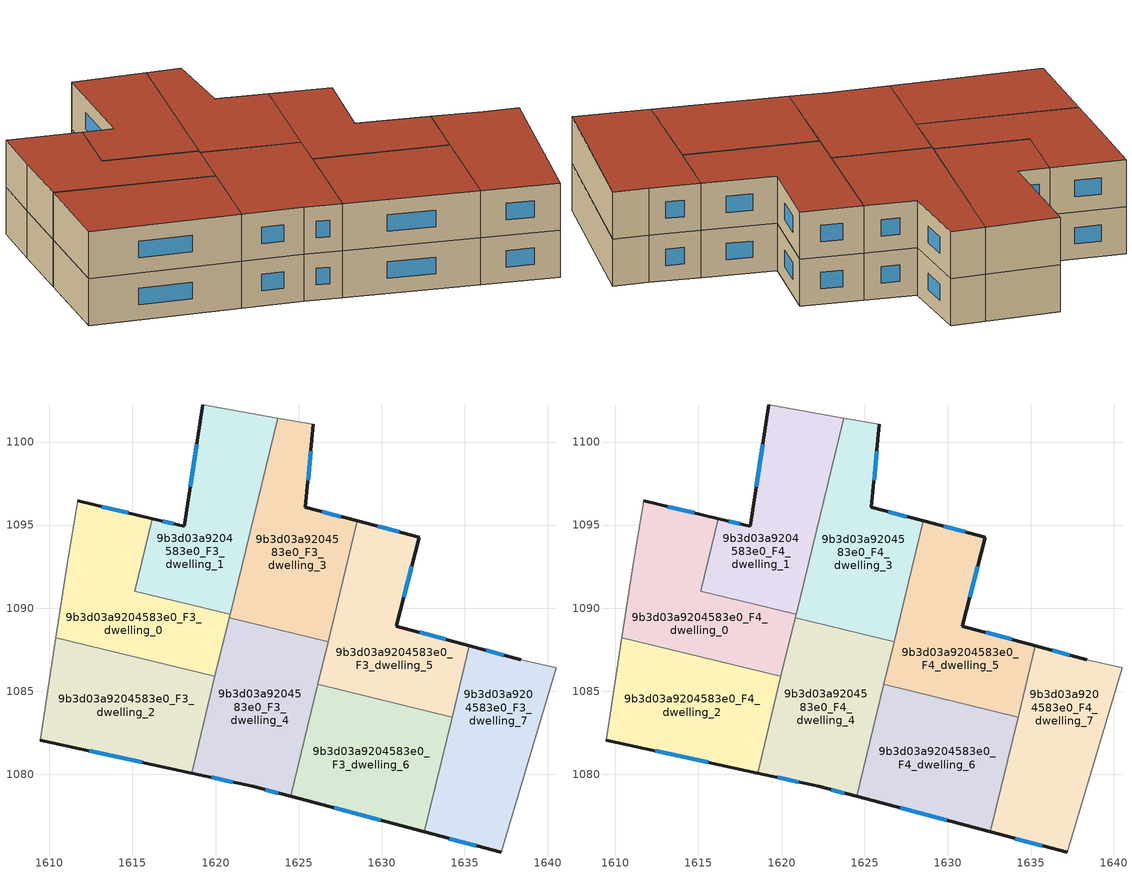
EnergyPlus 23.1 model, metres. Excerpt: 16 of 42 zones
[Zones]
9b3d03a9204583e0_F3_dwelling_0
 floor to 9b3d03a9204583e0_F2_dwelling_0 (EU_floor_Construction): 1616.2,1095.38 1615.14,1091.03 1620.88,1089.63 1619.97,1085.89 1610.39,1088.21 1611.09,1092.67 1611.71,1096.46 z9
 wall outside (EU_wall_Construction): 1616.2,1095.38 1611.71,1096.46 z9:12
 wall to 9b3d03a9204583e0_F3_dwelling_1 (EU_wall_Construction): 1620.88,1089.63 1615.14,1091.03 1616.2,1095.38 z9:12
 wall to 9b3d03a9204583e0_F3_dwelling_2 (EU_wall_Construction): 1610.39,1088.21 1619.97,1085.89 z9:12
 wall adiabatic (EU_wall_Construction): 1611.71,1096.46 1611.09,1092.67 1610.39,1088.21 z9:12
 wall to 9b3d03a9204583e0_F3_dwelling_4 (EU_wall_Construction): 1619.97,1085.89 1620.82,1089.42 z9:12
 wall to 9b3d03a9204583e0_F3_dwelling_3 (EU_wall_Construction): 1620.82,1089.42 1620.88,1089.63 z9:12
 window (EU_Window_Construction): 1614.74,1095.74 1613.17,1096.11 z9.98:11.02
9b3d03a9204583e0_F3_dwelling_1
 floor to 9b3d03a9204583e0_F2_dwelling_1 (EU_floor_Construction): 1623.74,1101.45 1620.88,1089.63 1615.14,1091.03 1616.2,1095.38 1618.1,1094.92 1619.23,1102.24 z9
 wall outside (EU_wall_Construction): 1619.23,1102.24 1618.1,1094.92 1616.2,1095.38 z9:12
 wall adiabatic (EU_wall_Construction): 1623.74,1101.45 1619.23,1102.24 z9:12
 wall to 9b3d03a9204583e0_F3_dwelling_3 (EU_wall_Construction): 1620.88,1089.63 1623.74,1101.45 z9:12
 window (EU_Window_Construction): 1617.48,1095.07 1616.82,1095.23 / 1618.87,1099.86 1618.47,1097.31 z9.98:11.02
9b3d03a9204583e0_F3_dwelling_2
 floor to 9b3d03a9204583e0_F2_dwelling_2 (EU_floor_Construction): 1619.97,1085.89 1618.56,1080.07 1609.44,1082.04 1610.39,1088.21 z9
 wall outside (EU_wall_Construction): 1609.44,1082.04 1618.56,1080.07 z9:12
 wall adiabatic (EU_wall_Construction): 1610.39,1088.21 1609.44,1082.04 z9:12
 wall to 9b3d03a9204583e0_F3_dwelling_4 (EU_wall_Construction): 1618.56,1080.07 1619.97,1085.89 z9:12
 window (EU_Window_Construction): 1612.4,1081.4 1615.59,1080.71 z9.98:11.02
9b3d03a9204583e0_F3_dwelling_3
 floor to 9b3d03a9204583e0_F2_dwelling_3 (EU_floor_Construction): 1625.9,1101.06 1625.42,1096.06 1628.54,1095.25 1626.77,1087.97 1620.82,1089.42 1623.74,1101.45 z9
 wall outside (EU_wall_Construction): 1628.54,1095.25 1625.42,1096.06 1625.9,1101.06 z9:12
 wall to 9b3d03a9204583e0_F3_dwelling_4 (EU_wall_Construction): 1620.82,1089.42 1626.77,1087.97 z9:12
 wall adiabatic (EU_wall_Construction): 1625.9,1101.06 1623.74,1101.45 z9:12
 wall to 9b3d03a9204583e0_F3_dwelling_5 (EU_wall_Construction): 1626.77,1087.97 1628.54,1095.25 z9:12
 window (EU_Window_Construction): 1625.57,1097.69 1625.74,1099.44 / 1627.52,1095.51 1626.43,1095.8 z9.98:11.02
9b3d03a9204583e0_F3_dwelling_4
 floor to 9b3d03a9204583e0_F2_dwelling_4 (EU_floor_Construction): 1626.77,1087.97 1624.51,1078.67 1622.26,1079.26 1618.56,1080.07 1620.82,1089.42 z9
 wall outside (EU_wall_Construction): 1618.56,1080.07 1622.26,1079.26 1624.51,1078.67 z9:12
 wall to 9b3d03a9204583e0_F3_dwelling_5 (EU_wall_Construction): 1624.51,1078.67 1626.15,1085.41 1626.77,1087.97 z9:12
 window (EU_Window_Construction): 1619.76,1079.81 1621.05,1079.53 / 1622.99,1079.07 1623.78,1078.86 z9.98:11.02
9b3d03a9204583e0_F3_dwelling_5
 floor to 9b3d03a9204583e0_F2_dwelling_5 (EU_floor_Construction): 1632.27,1094.27 1630.86,1088.92 1635.29,1087.73 1634.25,1083.45 1626.15,1085.41 1624.51,1078.67 1628.54,1095.25 z9
 wall outside (EU_wall_Construction): 1635.29,1087.73 1630.86,1088.92 1632.27,1094.27 1628.54,1095.25 z9:12
 wall to 9b3d03a9204583e0_F3_dwelling_6 (EU_wall_Construction): 1624.51,1078.67 1626.15,1085.41 1634.25,1083.45 z9:12
 wall to 9b3d03a9204583e0_F3_dwelling_7 (EU_wall_Construction): 1634.25,1083.45 1635.29,1087.73 z9:12
 window (EU_Window_Construction): 1631.05,1094.59 1629.75,1094.93 / 1631.32,1090.66 1631.81,1092.53 / 1633.85,1088.12 1632.3,1088.54 z9.98:11.02
9b3d03a9204583e0_F3_dwelling_6
 floor to 9b3d03a9204583e0_F2_dwelling_6 (EU_floor_Construction): 1634.25,1083.45 1632.57,1076.53 1624.51,1078.67 1626.15,1085.41 z9
 wall outside (EU_wall_Construction): 1624.51,1078.67 1632.57,1076.53 z9:12
 wall to 9b3d03a9204583e0_F3_dwelling_7 (EU_wall_Construction): 1632.57,1076.53 1634.25,1083.45 z9:12
 window (EU_Window_Construction): 1627.13,1077.97 1629.95,1077.23 z9.98:11.02
9b3d03a9204583e0_F3_dwelling_7
 floor to 9b3d03a9204583e0_F2_dwelling_7 (EU_floor_Construction): 1640.49,1086.4 1637.19,1075.3 1632.57,1076.53 1635.29,1087.73 1638.36,1086.9 z9
 wall outside (EU_wall_Construction): 1632.57,1076.53 1637.19,1075.3 / 1638.36,1086.9 1635.29,1087.73 z9:12
 wall adiabatic (EU_wall_Construction): 1637.19,1075.3 1640.49,1086.4 1638.36,1086.9 z9:12
 window (EU_Window_Construction): 1634.07,1076.13 1635.69,1075.7 / 1637.36,1087.17 1636.29,1087.46 z9.98:11.02
9b3d03a9204583e0_F4_dwelling_0
 floor to 9b3d03a9204583e0_F3_dwelling_0 (EU_floor_Construction): 1616.2,1095.38 1615.14,1091.03 1620.88,1089.63 1619.97,1085.89 1610.39,1088.21 1611.09,1092.67 1611.71,1096.46 z12
 wall outside (EU_wall_Construction): 1616.2,1095.38 1611.71,1096.46 z12:15
 wall to 9b3d03a9204583e0_F4_dwelling_1 (EU_wall_Construction): 1620.88,1089.63 1615.14,1091.03 1616.2,1095.38 z12:15
 wall to 9b3d03a9204583e0_F4_dwelling_2 (EU_wall_Construction): 1610.39,1088.21 1619.97,1085.89 z12:15
 wall adiabatic (EU_wall_Construction): 1611.71,1096.46 1611.09,1092.67 1610.39,1088.21 z12:15
 wall to 9b3d03a9204583e0_F4_dwelling_4 (EU_wall_Construction): 1619.97,1085.89 1620.82,1089.42 z12:15
 wall to 9b3d03a9204583e0_F4_dwelling_3 (EU_wall_Construction): 1620.82,1089.42 1620.88,1089.63 z12:15
 window (EU_Window_Construction): 1614.74,1095.74 1613.17,1096.11 z12.98:14.02
 roof outside (EU_roof_Construction): 1619.97,1085.89 1620.88,1089.63 1615.14,1091.03 1616.2,1095.38 1611.71,1096.46 1611.09,1092.67 1610.39,1088.21 z15
9b3d03a9204583e0_F4_dwelling_1
 floor to 9b3d03a9204583e0_F3_dwelling_1 (EU_floor_Construction): 1623.74,1101.45 1620.88,1089.63 1615.14,1091.03 1616.2,1095.38 1618.1,1094.92 1619.23,1102.24 z12
 wall outside (EU_wall_Construction): 1619.23,1102.24 1618.1,1094.92 1616.2,1095.38 z12:15
 wall adiabatic (EU_wall_Construction): 1623.74,1101.45 1619.23,1102.24 z12:15
 wall to 9b3d03a9204583e0_F4_dwelling_3 (EU_wall_Construction): 1620.88,1089.63 1623.74,1101.45 z12:15
 window (EU_Window_Construction): 1617.48,1095.07 1616.82,1095.23 / 1618.87,1099.86 1618.47,1097.31 z12.98:14.02
 roof outside (EU_roof_Construction): 1620.88,1089.63 1623.74,1101.45 1619.23,1102.24 1618.1,1094.92 1616.2,1095.38 1615.14,1091.03 z15
9b3d03a9204583e0_F4_dwelling_2
 floor to 9b3d03a9204583e0_F3_dwelling_2 (EU_floor_Construction): 1619.97,1085.89 1618.56,1080.07 1609.44,1082.04 1610.39,1088.21 z12
 wall outside (EU_wall_Construction): 1609.44,1082.04 1618.56,1080.07 z12:15
 wall adiabatic (EU_wall_Construction): 1610.39,1088.21 1609.44,1082.04 z12:15
 wall to 9b3d03a9204583e0_F4_dwelling_4 (EU_wall_Construction): 1618.56,1080.07 1619.97,1085.89 z12:15
 window (EU_Window_Construction): 1612.4,1081.4 1615.59,1080.71 z12.98:14.02
 roof outside (EU_roof_Construction): 1618.56,1080.07 1619.97,1085.89 1610.39,1088.21 1609.44,1082.04 z15
9b3d03a9204583e0_F4_dwelling_3
 floor to 9b3d03a9204583e0_F3_dwelling_3 (EU_floor_Construction): 1625.9,1101.06 1625.42,1096.06 1628.54,1095.25 1626.77,1087.97 1620.82,1089.42 1623.74,1101.45 z12
 wall outside (EU_wall_Construction): 1628.54,1095.25 1625.42,1096.06 1625.9,1101.06 z12:15
 wall to 9b3d03a9204583e0_F4_dwelling_4 (EU_wall_Construction): 1620.82,1089.42 1626.77,1087.97 z12:15
 wall adiabatic (EU_wall_Construction): 1625.9,1101.06 1623.74,1101.45 z12:15
 wall to 9b3d03a9204583e0_F4_dwelling_5 (EU_wall_Construction): 1626.77,1087.97 1628.54,1095.25 z12:15
 window (EU_Window_Construction): 1625.57,1097.69 1625.74,1099.44 / 1627.52,1095.51 1626.43,1095.8 z12.98:14.02
 roof outside (EU_roof_Construction): 1626.77,1087.97 1628.54,1095.25 1625.42,1096.06 1625.9,1101.06 1623.74,1101.45 1620.82,1089.42 z15
9b3d03a9204583e0_F4_dwelling_4
 floor to 9b3d03a9204583e0_F3_dwelling_4 (EU_floor_Construction): 1626.77,1087.97 1624.51,1078.67 1622.26,1079.26 1618.56,1080.07 1620.82,1089.42 z12
 wall outside (EU_wall_Construction): 1618.56,1080.07 1622.26,1079.26 1624.51,1078.67 z12:15
 wall to 9b3d03a9204583e0_F4_dwelling_5 (EU_wall_Construction): 1624.51,1078.67 1626.15,1085.41 1626.77,1087.97 z12:15
 window (EU_Window_Construction): 1619.76,1079.81 1621.05,1079.53 / 1622.99,1079.07 1623.78,1078.86 z12.98:14.02
 roof outside (EU_roof_Construction): 1624.51,1078.67 1626.77,1087.97 1620.82,1089.42 1618.56,1080.07 1622.26,1079.26 z15
9b3d03a9204583e0_F4_dwelling_5
 floor to 9b3d03a9204583e0_F3_dwelling_5 (EU_floor_Construction): 1632.27,1094.27 1630.86,1088.92 1635.29,1087.73 1634.25,1083.45 1626.15,1085.41 1624.51,1078.67 1628.54,1095.25 z12
 wall outside (EU_wall_Construction): 1635.29,1087.73 1630.86,1088.92 1632.27,1094.27 1628.54,1095.25 z12:15
 wall to 9b3d03a9204583e0_F4_dwelling_6 (EU_wall_Construction): 1624.51,1078.67 1626.15,1085.41 1634.25,1083.45 z12:15
 wall to 9b3d03a9204583e0_F4_dwelling_7 (EU_wall_Construction): 1634.25,1083.45 1635.29,1087.73 z12:15
 window (EU_Window_Construction): 1631.05,1094.59 1629.75,1094.93 / 1631.32,1090.66 1631.81,1092.53 / 1633.85,1088.12 1632.3,1088.54 z12.98:14.02
 roof outside (EU_roof_Construction): 1634.25,1083.45 1635.29,1087.73 1630.86,1088.92 1632.27,1094.27 1628.54,1095.25 1624.51,1078.67 1626.15,1085.41 z15
9b3d03a9204583e0_F4_dwelling_6
 floor to 9b3d03a9204583e0_F3_dwelling_6 (EU_floor_Construction): 1634.25,1083.45 1632.57,1076.53 1624.51,1078.67 1626.15,1085.41 z12
 wall outside (EU_wall_Construction): 1624.51,1078.67 1632.57,1076.53 z12:15
 wall to 9b3d03a9204583e0_F4_dwelling_7 (EU_wall_Construction): 1632.57,1076.53 1634.25,1083.45 z12:15
 window (EU_Window_Construction): 1627.13,1077.97 1629.95,1077.23 z12.98:14.02
 roof outside (EU_roof_Construction): 1632.57,1076.53 1634.25,1083.45 1626.15,1085.41 1624.51,1078.67 z15
9b3d03a9204583e0_F4_dwelling_7
 floor to 9b3d03a9204583e0_F3_dwelling_7 (EU_floor_Construction): 1640.49,1086.4 1637.19,1075.3 1632.57,1076.53 1635.29,1087.73 1638.36,1086.9 z12
 wall outside (EU_wall_Construction): 1632.57,1076.53 1637.19,1075.3 / 1638.36,1086.9 1635.29,1087.73 z12:15
 wall adiabatic (EU_wall_Construction): 1637.19,1075.3 1640.49,1086.4 1638.36,1086.9 z12:15
 window (EU_Window_Construction): 1634.07,1076.13 1635.69,1075.7 / 1637.36,1087.17 1636.29,1087.46 z12.98:14.02
 roof outside (EU_roof_Construction): 1637.19,1075.3 1640.49,1086.4 1638.36,1086.9 1635.29,1087.73 1632.57,1076.53 z15
[Building]
EU S2 Campaign: North Axis=0; Terrain=City; Solar Distribution=FullExterior
[Site:Location]
Bologna: Latitude=44.5; Longitude=11.25; Time Zone=1; Elevation=37
[SizingPeriod:WeatherFileDays]
AnnualSizingPeriod: Begin Month=1; Begin Day of Month=1; End Month=12; End Day of Month=31; Day of Week for Start Day=Monday; Use Weather File Daylight Saving Period=No; Use Weather File Rain and Snow Indicators=No
[MATERIAL]
EU_InternalMass_Material: Roughness=MediumRough; Thickness=0.1; Conductivity=1; Density=1800; Specific Heat=900; Thermal Absorptance=0.9; Solar Absorptance=0.7; Visible Absorptance=0.7
[MATERIAL:NOMASS] Roughness=MediumRough; Thermal Absorptance=0.9; Solar Absorptance=0.7; Visible Absorptance=0.7
Name | Thermal Resistance
EU_wall_NoMass | 0.905828
EU_roof_NoMass | 0.37593
EU_floor_NoMass | 0.67114
[WINDOWMATERIAL:SIMPLEGLAZINGSYSTEM]
EU_Window_SimpleGlazing: UFactor=4.52486; Solar Heat Gain Coefficient=0.85; Visible Transmittance=0.85
[CONSTRUCTION]
EU_wall_Construction: EU_wall_NoMass
EU_roof_Construction: EU_roof_NoMass
EU_floor_Construction: EU_floor_NoMass
EU_Window_Construction: EU_Window_SimpleGlazing
EU_InternalMass_Construction: EU_InternalMass_Material
[ZONE] Type=1; Multiplier=1; Ceiling Height=autocalculate; Floor Area=autocalculate; Part of Total Floor Area=Yes
Name | Volume
9b3d03a9204583e0_F3_dwelling_0; 9b3d03a9204583e0_F4_dwelling_0 | 175.652
9b3d03a9204583e0_F3_dwelling_1; 9b3d03a9204583e0_F4_dwelling_1 | 175.677
9b3d03a9204583e0_F3_dwelling_2; 9b3d03a9204583e0_F4_dwelling_2 | 175.684
9b3d03a9204583e0_F3_dwelling_3; 9b3d03a9204583e0_F4_dwelling_3 | 175.659
9b3d03a9204583e0_F3_dwelling_4; 9b3d03a9204583e0_F4_dwelling_4 | 175.645
9b3d03a9204583e0_F3_dwelling_5; 9b3d03a9204583e0_F4_dwelling_5 | 175.712
9b3d03a9204583e0_F3_dwelling_6; 9b3d03a9204583e0_F4_dwelling_6 | 175.691
9b3d03a9204583e0_F3_dwelling_7; 9b3d03a9204583e0_F4_dwelling_7 | 175.676
[INTERNALMASS] Construction=EU_InternalMass_Construction
Name | Zone or ZoneList | Surface Area
9b3d03a9204583e0_F3_dwelling_0_EU_InternalMass | 9b3d03a9204583e0_F3_dwelling_0 | 58.5507
9b3d03a9204583e0_F3_dwelling_1_EU_InternalMass | 9b3d03a9204583e0_F3_dwelling_1 | 58.5583
9b3d03a9204583e0_F3_dwelling_2_EU_InternalMass | 9b3d03a9204583e0_F3_dwelling_2 | 58.5613
9b3d03a9204583e0_F3_dwelling_3_EU_InternalMass | 9b3d03a9204583e0_F3_dwelling_3 | 58.5525
9b3d03a9204583e0_F3_dwelling_4_EU_InternalMass | 9b3d03a9204583e0_F3_dwelling_4 | 58.5486
9b3d03a9204583e0_F3_dwelling_5_EU_InternalMass | 9b3d03a9204583e0_F3_dwelling_5 | 58.574
9b3d03a9204583e0_F3_dwelling_6_EU_InternalMass | 9b3d03a9204583e0_F3_dwelling_6 | 58.5626
9b3d03a9204583e0_F3_dwelling_7_EU_InternalMass | 9b3d03a9204583e0_F3_dwelling_7 | 58.5586
9b3d03a9204583e0_F4_dwelling_0_EU_InternalMass | 9b3d03a9204583e0_F4_dwelling_0 | 58.5507
9b3d03a9204583e0_F4_dwelling_1_EU_InternalMass | 9b3d03a9204583e0_F4_dwelling_1 | 58.5583
9b3d03a9204583e0_F4_dwelling_2_EU_InternalMass | 9b3d03a9204583e0_F4_dwelling_2 | 58.5613
9b3d03a9204583e0_F4_dwelling_3_EU_InternalMass | 9b3d03a9204583e0_F4_dwelling_3 | 58.5525
9b3d03a9204583e0_F4_dwelling_4_EU_InternalMass | 9b3d03a9204583e0_F4_dwelling_4 | 58.5486
9b3d03a9204583e0_F4_dwelling_5_EU_InternalMass | 9b3d03a9204583e0_F4_dwelling_5 | 58.574
9b3d03a9204583e0_F4_dwelling_6_EU_InternalMass | 9b3d03a9204583e0_F4_dwelling_6 | 58.5626
9b3d03a9204583e0_F4_dwelling_7_EU_InternalMass | 9b3d03a9204583e0_F4_dwelling_7 | 58.5586
[OTHEREQUIPMENT] Fuel Type=Electricity; Design Level Calculation Method=Watts/Area; Power per Zone Floor Area=1; Fraction Latent=0; Fraction Radiant=0; Fraction Lost=0; Carbon Dioxide Generation Rate=0; EndUse Subcategory=EU_Step8_InternalGains
Name | Zone or ZoneList or Space or SpaceList | Schedule
EU_Step8_InternalGain_9b3d03a9204583e0_F3_dwelling_0_f000 | 9b3d03a9204583e0_F3_dwelling_0 | EU_Step8_GainSchedule_9b3d03a9204583e0_F3_dwelling_0_f000
EU_Step8_InternalGain_9b3d03a9204583e0_F3_dwelling_1_f000 | 9b3d03a9204583e0_F3_dwelling_1 | EU_Step8_GainSchedule_9b3d03a9204583e0_F3_dwelling_1_f000
EU_Step8_InternalGain_9b3d03a9204583e0_F3_dwelling_2_f000 | 9b3d03a9204583e0_F3_dwelling_2 | EU_Step8_GainSchedule_9b3d03a9204583e0_F3_dwelling_2_f000
EU_Step8_InternalGain_9b3d03a9204583e0_F3_dwelling_3_f000 | 9b3d03a9204583e0_F3_dwelling_3 | EU_Step8_GainSchedule_9b3d03a9204583e0_F3_dwelling_3_f000
EU_Step8_InternalGain_9b3d03a9204583e0_F3_dwelling_4_f000 | 9b3d03a9204583e0_F3_dwelling_4 | EU_Step8_GainSchedule_9b3d03a9204583e0_F3_dwelling_4_f000
EU_Step8_InternalGain_9b3d03a9204583e0_F3_dwelling_5_f000 | 9b3d03a9204583e0_F3_dwelling_5 | EU_Step8_GainSchedule_9b3d03a9204583e0_F3_dwelling_5_f000
EU_Step8_InternalGain_9b3d03a9204583e0_F3_dwelling_6_f000 | 9b3d03a9204583e0_F3_dwelling_6 | EU_Step8_GainSchedule_9b3d03a9204583e0_F3_dwelling_6_f000
EU_Step8_InternalGain_9b3d03a9204583e0_F3_dwelling_7_f000 | 9b3d03a9204583e0_F3_dwelling_7 | EU_Step8_GainSchedule_9b3d03a9204583e0_F3_dwelling_7_f000
EU_Step8_InternalGain_9b3d03a9204583e0_F4_dwelling_0_f000 | 9b3d03a9204583e0_F4_dwelling_0 | EU_Step8_GainSchedule_9b3d03a9204583e0_F4_dwelling_0_f000
EU_Step8_InternalGain_9b3d03a9204583e0_F4_dwelling_1_f000 | 9b3d03a9204583e0_F4_dwelling_1 | EU_Step8_GainSchedule_9b3d03a9204583e0_F4_dwelling_1_f000
EU_Step8_InternalGain_9b3d03a9204583e0_F4_dwelling_2_f000 | 9b3d03a9204583e0_F4_dwelling_2 | EU_Step8_GainSchedule_9b3d03a9204583e0_F4_dwelling_2_f000
EU_Step8_InternalGain_9b3d03a9204583e0_F4_dwelling_3_f000 | 9b3d03a9204583e0_F4_dwelling_3 | EU_Step8_GainSchedule_9b3d03a9204583e0_F4_dwelling_3_f000
EU_Step8_InternalGain_9b3d03a9204583e0_F4_dwelling_4_f000 | 9b3d03a9204583e0_F4_dwelling_4 | EU_Step8_GainSchedule_9b3d03a9204583e0_F4_dwelling_4_f000
EU_Step8_InternalGain_9b3d03a9204583e0_F4_dwelling_5_f000 | 9b3d03a9204583e0_F4_dwelling_5 | EU_Step8_GainSchedule_9b3d03a9204583e0_F4_dwelling_5_f000
EU_Step8_InternalGain_9b3d03a9204583e0_F4_dwelling_6_f000 | 9b3d03a9204583e0_F4_dwelling_6 | EU_Step8_GainSchedule_9b3d03a9204583e0_F4_dwelling_6_f000
EU_Step8_InternalGain_9b3d03a9204583e0_F4_dwelling_7_f000 | 9b3d03a9204583e0_F4_dwelling_7 | EU_Step8_GainSchedule_9b3d03a9204583e0_F4_dwelling_7_f000
[ZONEVENTILATION:DESIGNFLOWRATE] Schedule=EU_AlwaysOn; Design Flow Rate Calculation Method=AirChanges/Hour; Air Changes per Hour=0.73129; Ventilation Type=Natural; Fan Pressure Rise=0; Fan Total Efficiency=1; Constant Term Coefficient=1; Temperature Term Coefficient=0; Velocity Term Coefficient=0; Velocity Squared Term Coefficient=0; Minimum Indoor Temperature=-100; Maximum Indoor Temperature=100; Delta Temperature=-100; Minimum Outdoor Temperature=-100; Maximum Outdoor Temperature=100; Maximum Wind Speed=40
Name | Zone or ZoneList or Space or SpaceList
EU_ConstantAir_9b3d03a9204583e0_F3_dwelling_0 | 9b3d03a9204583e0_F3_dwelling_0
EU_ConstantAir_9b3d03a9204583e0_F3_dwelling_1 | 9b3d03a9204583e0_F3_dwelling_1
EU_ConstantAir_9b3d03a9204583e0_F3_dwelling_2 | 9b3d03a9204583e0_F3_dwelling_2
EU_ConstantAir_9b3d03a9204583e0_F3_dwelling_3 | 9b3d03a9204583e0_F3_dwelling_3
EU_ConstantAir_9b3d03a9204583e0_F3_dwelling_4 | 9b3d03a9204583e0_F3_dwelling_4
EU_ConstantAir_9b3d03a9204583e0_F3_dwelling_5 | 9b3d03a9204583e0_F3_dwelling_5
EU_ConstantAir_9b3d03a9204583e0_F3_dwelling_6 | 9b3d03a9204583e0_F3_dwelling_6
EU_ConstantAir_9b3d03a9204583e0_F3_dwelling_7 | 9b3d03a9204583e0_F3_dwelling_7
EU_ConstantAir_9b3d03a9204583e0_F4_dwelling_0 | 9b3d03a9204583e0_F4_dwelling_0
EU_ConstantAir_9b3d03a9204583e0_F4_dwelling_1 | 9b3d03a9204583e0_F4_dwelling_1
EU_ConstantAir_9b3d03a9204583e0_F4_dwelling_2 | 9b3d03a9204583e0_F4_dwelling_2
EU_ConstantAir_9b3d03a9204583e0_F4_dwelling_3 | 9b3d03a9204583e0_F4_dwelling_3
EU_ConstantAir_9b3d03a9204583e0_F4_dwelling_4 | 9b3d03a9204583e0_F4_dwelling_4
EU_ConstantAir_9b3d03a9204583e0_F4_dwelling_5 | 9b3d03a9204583e0_F4_dwelling_5
EU_ConstantAir_9b3d03a9204583e0_F4_dwelling_6 | 9b3d03a9204583e0_F4_dwelling_6
EU_ConstantAir_9b3d03a9204583e0_F4_dwelling_7 | 9b3d03a9204583e0_F4_dwelling_7
[HVACTEMPLATE:THERMOSTAT] Constant Heating Setpoint=20; Constant Cooling Setpoint=50
EU_HeatOnly_9b3d03a9204583e0_F2_dwelling_6; EU_HeatOnly_9b3d03a9204583e0_F2_dwelling_7; EU_HeatOnly_9b3d03a9204583e0_F3_dwelling_0; EU_HeatOnly_9b3d03a9204583e0_F3_dwelling_1; EU_HeatOnly_9b3d03a9204583e0_F3_dwelling_2; EU_HeatOnly_9b3d03a9204583e0_F3_dwelling_3; EU_HeatOnly_9b3d03a9204583e0_F3_dwelling_4; EU_HeatOnly_9b3d03a9204583e0_F3_dwelling_5; EU_HeatOnly_9b3d03a9204583e0_F3_dwelling_6; EU_HeatOnly_9b3d03a9204583e0_F3_dwelling_7; EU_HeatOnly_9b3d03a9204583e0_F4_dwelling_0; EU_HeatOnly_9b3d03a9204583e0_F4_dwelling_1; EU_HeatOnly_9b3d03a9204583e0_F4_dwelling_2; EU_HeatOnly_9b3d03a9204583e0_F4_dwelling_3; EU_HeatOnly_9b3d03a9204583e0_F4_dwelling_4; EU_HeatOnly_9b3d03a9204583e0_F4_dwelling_5; EU_HeatOnly_9b3d03a9204583e0_F4_dwelling_6; EU_HeatOnly_9b3d03a9204583e0_F4_dwelling_7
[HVACTEMPLATE:ZONE:IDEALLOADSAIRSYSTEM] System Availability Schedule=EU_AlwaysOn; Maximum Heating Supply Air Temperature=50; Minimum Cooling Supply Air Temperature=13; Maximum Heating Supply Air Humidity Ratio=0.0156; Minimum Cooling Supply Air Humidity Ratio=0.0077; Heating Limit=NoLimit; Cooling Limit=NoLimit; Heating Availability Schedule=EU_AlwaysOn; Cooling Availability Schedule=EU_CoolingOff; Dehumidification Control Type=ConstantSensibleHeatRatio; Cooling Sensible Heat Ratio=0.7; Dehumidification Setpoint=60; Humidification Control Type=None; Humidification Setpoint=30; Outdoor Air Method=None; Outdoor Air Flow Rate per Person=0.00944; Outdoor Air Flow Rate per Zone Floor Area=0; Outdoor Air Flow Rate per Zone=0; Demand Controlled Ventilation Type=None; Outdoor Air Economizer Type=NoEconomizer; Heat Recovery Type=None; Sensible Heat Recovery Effectiveness=0.7; Latent Heat Recovery Effectiveness=0.65
Name | Template Thermostat
9b3d03a9204583e0_F3_dwelling_0 | EU_HeatOnly_9b3d03a9204583e0_F3_dwelling_0
9b3d03a9204583e0_F3_dwelling_1 | EU_HeatOnly_9b3d03a9204583e0_F3_dwelling_1
9b3d03a9204583e0_F3_dwelling_2 | EU_HeatOnly_9b3d03a9204583e0_F3_dwelling_2
9b3d03a9204583e0_F3_dwelling_3 | EU_HeatOnly_9b3d03a9204583e0_F3_dwelling_3
9b3d03a9204583e0_F3_dwelling_4 | EU_HeatOnly_9b3d03a9204583e0_F3_dwelling_4
9b3d03a9204583e0_F3_dwelling_5 | EU_HeatOnly_9b3d03a9204583e0_F3_dwelling_5
9b3d03a9204583e0_F3_dwelling_6 | EU_HeatOnly_9b3d03a9204583e0_F3_dwelling_6
9b3d03a9204583e0_F3_dwelling_7 | EU_HeatOnly_9b3d03a9204583e0_F3_dwelling_7
9b3d03a9204583e0_F4_dwelling_0 | EU_HeatOnly_9b3d03a9204583e0_F4_dwelling_0
9b3d03a9204583e0_F4_dwelling_1 | EU_HeatOnly_9b3d03a9204583e0_F4_dwelling_1
9b3d03a9204583e0_F4_dwelling_2 | EU_HeatOnly_9b3d03a9204583e0_F4_dwelling_2
9b3d03a9204583e0_F4_dwelling_3 | EU_HeatOnly_9b3d03a9204583e0_F4_dwelling_3
9b3d03a9204583e0_F4_dwelling_4 | EU_HeatOnly_9b3d03a9204583e0_F4_dwelling_4
9b3d03a9204583e0_F4_dwelling_5 | EU_HeatOnly_9b3d03a9204583e0_F4_dwelling_5
9b3d03a9204583e0_F4_dwelling_6 | EU_HeatOnly_9b3d03a9204583e0_F4_dwelling_6
9b3d03a9204583e0_F4_dwelling_7 | EU_HeatOnly_9b3d03a9204583e0_F4_dwelling_7
[SIZING:ZONE] Zone Cooling Design Supply Air Temperature Input Method=SupplyAirTemperature; Zone Cooling Design Supply Air Temperature=13; Zone Heating Design Supply Air Temperature Input Method=SupplyAirTemperature; Zone Heating Design Supply Air Temperature=50; Zone Cooling Design Supply Air Humidity Ratio=0.008; Zone Heating Design Supply Air Humidity Ratio=0.008; Cooling Design Air Flow Method=DesignDay; Cooling Design Air Flow Rate=0; Cooling Minimum Air Flow per Zone Floor Area=0.000762; Cooling Minimum Air Flow=0; Cooling Minimum Air Flow Fraction=0.2; Heating Design Air Flow Method=DesignDay; Heating Design Air Flow Rate=0; Heating Maximum Air Flow per Zone Floor Area=0.002032; Heating Maximum Air Flow=0.141576; Heating Maximum Air Flow Fraction=0.3; Account for Dedicated Outdoor Air System=No; Dedicated Outdoor Air System Control Strategy=NeutralSupplyAir; Dedicated Outdoor Air Low Setpoint Temperature for Design=autosize; Dedicated Outdoor Air High Setpoint Temperature for Design=autosize; Zone Load Sizing Method=Sensible Load Only No Latent Load; Zone Latent Cooling Design Supply Air Humidity Ratio Input Method=HumidityRatioDifference; Zone Cooling Design Supply Air Humidity Ratio Difference=0.005; Zone Latent Heating Design Supply Air Humidity Ratio Input Method=HumidityRatioDifference; Zone Humidification Design Supply Air Humidity Ratio Difference=0.005
9b3d03a9204583e0_F3_dwelling_0; 9b3d03a9204583e0_F3_dwelling_1; 9b3d03a9204583e0_F3_dwelling_2; 9b3d03a9204583e0_F3_dwelling_3; 9b3d03a9204583e0_F3_dwelling_4; 9b3d03a9204583e0_F3_dwelling_5; 9b3d03a9204583e0_F3_dwelling_6; 9b3d03a9204583e0_F3_dwelling_7; 9b3d03a9204583e0_F4_dwelling_0; 9b3d03a9204583e0_F4_dwelling_1; 9b3d03a9204583e0_F4_dwelling_2; 9b3d03a9204583e0_F4_dwelling_3; 9b3d03a9204583e0_F4_dwelling_4; 9b3d03a9204583e0_F4_dwelling_5; 9b3d03a9204583e0_F4_dwelling_6; 9b3d03a9204583e0_F4_dwelling_7
[SCHEDULE:CONSTANT]
Name | Hourly Value
EU_AlwaysOn | 1
EU_CoolingOff | 0
[SCHEDULE:FILE] Column Number=1; Rows to Skip at Top=0; Number of Hours of Data=8760; Column Separator=Comma; Interpolate to Timestep=No; Minutes per Item=60; Adjust Schedule for Daylight Savings=Yes
Name | File
EU_Step8_GainSchedule_9b3d03a9204583e0_F3_dwelling_0_f000 | ../../schedules/9b3d03a9204583e0/9b3d03a9204583e0_F3_dwelling_0_f000_gain.csv
EU_Step8_GainSchedule_9b3d03a9204583e0_F3_dwelling_1_f000 | ../../schedules/9b3d03a9204583e0/9b3d03a9204583e0_F3_dwelling_1_f000_gain.csv
EU_Step8_GainSchedule_9b3d03a9204583e0_F3_dwelling_2_f000 | ../../schedules/9b3d03a9204583e0/9b3d03a9204583e0_F3_dwelling_2_f000_gain.csv
EU_Step8_GainSchedule_9b3d03a9204583e0_F3_dwelling_3_f000 | ../../schedules/9b3d03a9204583e0/9b3d03a9204583e0_F3_dwelling_3_f000_gain.csv
EU_Step8_GainSchedule_9b3d03a9204583e0_F3_dwelling_4_f000 | ../../schedules/9b3d03a9204583e0/9b3d03a9204583e0_F3_dwelling_4_f000_gain.csv
EU_Step8_GainSchedule_9b3d03a9204583e0_F3_dwelling_5_f000 | ../../schedules/9b3d03a9204583e0/9b3d03a9204583e0_F3_dwelling_5_f000_gain.csv
EU_Step8_GainSchedule_9b3d03a9204583e0_F3_dwelling_6_f000 | ../../schedules/9b3d03a9204583e0/9b3d03a9204583e0_F3_dwelling_6_f000_gain.csv
EU_Step8_GainSchedule_9b3d03a9204583e0_F3_dwelling_7_f000 | ../../schedules/9b3d03a9204583e0/9b3d03a9204583e0_F3_dwelling_7_f000_gain.csv
EU_Step8_GainSchedule_9b3d03a9204583e0_F4_dwelling_0_f000 | ../../schedules/9b3d03a9204583e0/9b3d03a9204583e0_F4_dwelling_0_f000_gain.csv
EU_Step8_GainSchedule_9b3d03a9204583e0_F4_dwelling_1_f000 | ../../schedules/9b3d03a9204583e0/9b3d03a9204583e0_F4_dwelling_1_f000_gain.csv
EU_Step8_GainSchedule_9b3d03a9204583e0_F4_dwelling_2_f000 | ../../schedules/9b3d03a9204583e0/9b3d03a9204583e0_F4_dwelling_2_f000_gain.csv
EU_Step8_GainSchedule_9b3d03a9204583e0_F4_dwelling_3_f000 | ../../schedules/9b3d03a9204583e0/9b3d03a9204583e0_F4_dwelling_3_f000_gain.csv
EU_Step8_GainSchedule_9b3d03a9204583e0_F4_dwelling_4_f000 | ../../schedules/9b3d03a9204583e0/9b3d03a9204583e0_F4_dwelling_4_f000_gain.csv
EU_Step8_GainSchedule_9b3d03a9204583e0_F4_dwelling_5_f000 | ../../schedules/9b3d03a9204583e0/9b3d03a9204583e0_F4_dwelling_5_f000_gain.csv
EU_Step8_GainSchedule_9b3d03a9204583e0_F4_dwelling_6_f000 | ../../schedules/9b3d03a9204583e0/9b3d03a9204583e0_F4_dwelling_6_f000_gain.csv
EU_Step8_GainSchedule_9b3d03a9204583e0_F4_dwelling_7_f000 | ../../schedules/9b3d03a9204583e0/9b3d03a9204583e0_F4_dwelling_7_f000_gain.csv
